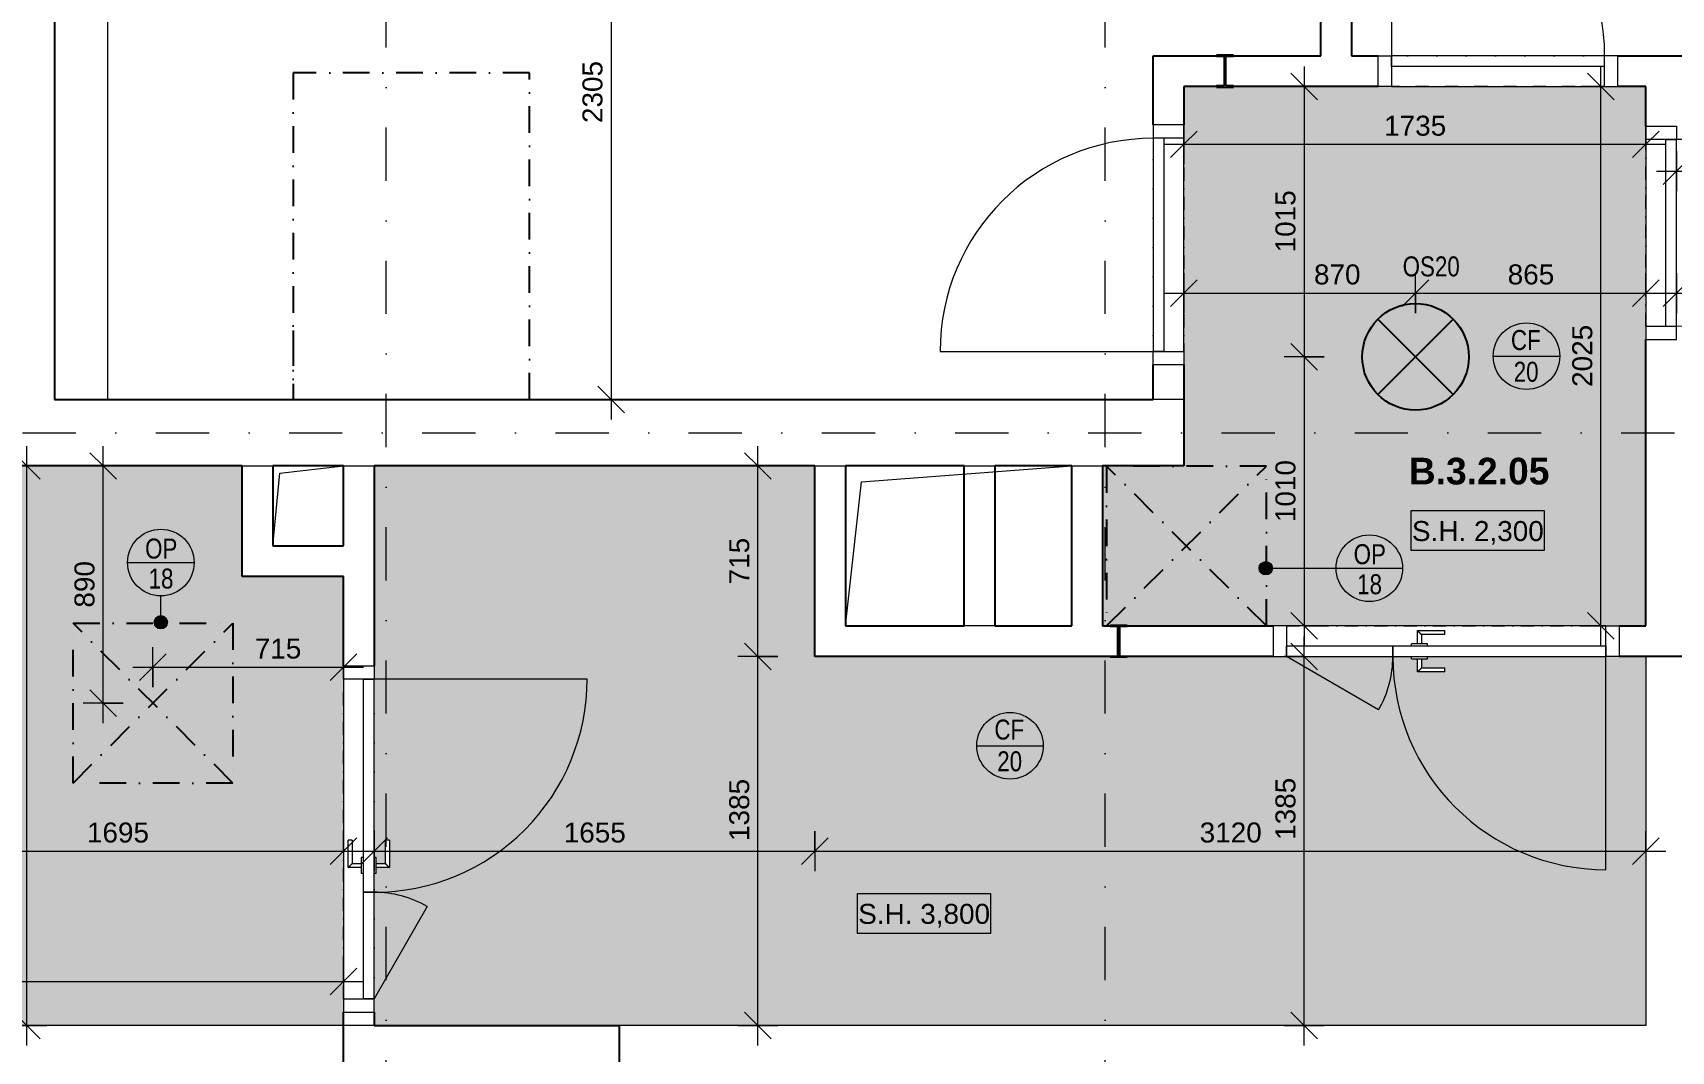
# Model space of a CAD drawing. Header units: millimetres. Extents: x -8397 to 42027, y -1655 to 57416.
# Drawn here: x 11244 to 17396, y 48481 to 52304 of the extents above; entities that cross this region are included whole.
import ezdxf

# ---------------------------------------------------------------- set-up
doc = ezdxf.new("R2010")
doc.units = ezdxf.units.MM
for name, pattern in [('HA_DashDot_10mm-S3mm', [500, 200, -150, 0, -150]), ('HA_DashDot_2_2mm-S0_6mm', [110, 50, -30, 0, -30]), ('HA_DashDot_4mm-S1mm', [200, 100, -50, 0, -50])]:
    doc.linetypes.add(name, pattern=pattern)
for name, color, linetype, lineweight in [('A-____-____-DIMS', 9, 'Continuous', 5), ('A-____-____-DIMS-50', 9, 'Continuous', 5), ('A-AREA-____-IDEN', 9, 'Continuous', 9), ('A-CLNG-____-IDEN', 9, 'Continuous', 9), ('A-CLNG-____-OTLN', 9, 'Continuous', 9), ('A-CLNG-____-PATT', 9, 'Continuous', 9), ('A-DETL-GENF-OTLN', 9, 'Continuous', 9), ('A-DOOR-____-MCUT', 9, 'HA_DashDot_2_2mm-S0_6mm', 9), ('A-DOOR-____-OTLN', 9, 'Continuous', 9), ('A-DOOR-FRAM-OTLN', 9, 'Continuous', 9), ('A-FLOR-____-OVHD', 9, 'HA_DashDot_4mm-S1mm', 25), ('A-GENM-____-IDEN', 9, 'Continuous', 9), ('A-GENM-____-OTLN', 9, 'Continuous', 9), ('A-WALL-____-MCUT', 9, 'Continuous', 25), ('A-WALL-____-OTLN', 9, 'Continuous', 9), ('E-LITE-EQPM-IDEN', 9, 'Continuous', 9), ('E-LITE-EQPM-OTLN', 9, 'Continuous', 9), ('G-____-____-DIMS', 9, 'Continuous', 5), ('I-WALL-____-MCUT', 9, 'Continuous', 25), ('S-COLS-____-MCUT', 9, 'Continuous', 25), ('S-COLS-____-OTLN', 9, 'Continuous', 9), ('S-GRID-____-OTLN', 9, 'Continuous', 5)]:
    doc.layers.add(name, color=color, linetype=linetype, lineweight=lineweight)
doc.styles.add('Arial_1', font='arial.ttf', dxfattribs={"height": 75})
doc.styles.add('Arial_2', font='arial.ttf', dxfattribs={"width": 0.8, "height": 75})
doc.styles.add('Arial_B', font='arialbd.ttf', dxfattribs={"height": 100})
doc.dimstyles.new('Inner_Dimensions', dxfattribs={"dimscale": 304.8, "dimtxt": 76.519455, "dimasz": 0.328084, "dimexe": 0.246063, "dimexo": 0.0625, "dimgap": 0.032808, "dimtad": 1, "dimdec": 0, "dimzin": 0, "dimdsep": 46, "dimtxsty": 'Arial_1', "dimblk1": 'OBLIQUE', "dimblk2": 'OBLIQUE', "dimsah": 1, "dimcen": 0.09, "dimdle": 0.246063, "dimazin": 0, "dimtfac": 1, "dimtdec": 4, "dimtix": 1, "dimtmove": 0, "dimatfit": 3, "dimfxl": 0.246063, "dimfxlon": 1, "dimtvp": 1, "dimtolj": 1, "dimtzin": 0, "dimlwd": 9, "dimlwe": 9, "dimarcsym": 2})
doc.dimstyles.new('Inner_Dimensions_1', dxfattribs={"dimscale": 304.8, "dimtxt": 76.519455, "dimasz": 0.328084, "dimexe": 0.246063, "dimexo": 0.0625, "dimgap": 0.032808, "dimtad": 1, "dimdec": 0, "dimzin": 0, "dimdsep": 46, "dimtxsty": 'Arial_1', "dimblk1": 'OBLIQUE', "dimblk2": 'OBLIQUE', "dimsah": 1, "dimcen": 0.09, "dimdle": 0.246063, "dimazin": 0, "dimtfac": 1, "dimtdec": 4, "dimtix": 1, "dimtmove": 2, "dimatfit": 3, "dimfxl": 0.246063, "dimfxlon": 1, "dimtvp": 1, "dimtolj": 1, "dimtzin": 0, "dimlwd": 9, "dimlwe": 9, "dimarcsym": 2})

# ---------------------------------------------------------------- blocks, each defined once
blk = doc.blocks.new('HA_DR_Single_Swing_Solid - In_BJ_800x2100-2124338-DPS_B - 3NP')
at = {"layer": 'A-DOOR-____-MCUT'}
for p, q in [((-400, 57.5), (400, 57.5)), ((-400, -57.5), (400, -57.5))]:
    blk.add_line(p, q, dxfattribs=at)
at = {"layer": 'A-DOOR-____-OTLN'}
for p, q in [((-400, -17.5), (-400, -57.5)), ((-400, -17.5), (400, -17.5)), ((-400, -57.5), (400, -57.5)), ((400, -17.5), (400, -57.5))]:
    blk.add_line(p, q, dxfattribs=at)
at = {"layer": 'A-DOOR-____-OTLN', "lineweight": 5}
blk.add_line((400, -857.5), (400, -57.5), dxfattribs=at)
blk.add_arc((400, -57.5), 800, 180, 270, dxfattribs=at)
at = {"layer": 'A-DOOR-FRAM-OTLN'}
for p, q in [((-400, 57.5), (-450, 57.5)), ((-450, 57.5), (-450, -57.5)), ((400, 57.5), (-400, 57.5)), ((-400, 57.5), (-400, -57.5)), ((400, -57.5), (400, 57.5)), ((400, 57.5), (450, 57.5)), ((450, 57.5), (450, -57.5)), ((-450, -57.5), (-400, -57.5)), ((450, -57.5), (400, -57.5))]:
    blk.add_line(p, q, dxfattribs=at)
blk = doc.blocks.new('HA_DR_Single_Swing_Solid - In_BJ_700x2100-2124342-DPS_B - 3NP')
at = {"layer": 'A-DOOR-____-MCUT'}
for p, q in [((-350, 57.5), (350, 57.5)), ((-350, -57.5), (350, -57.5))]:
    blk.add_line(p, q, dxfattribs=at)
at = {"layer": 'A-DOOR-____-OTLN'}
for p, q in [((-350, -17.5), (-350, -57.5)), ((-350, -17.5), (350, -17.5)), ((-350, -57.5), (350, -57.5)), ((350, -17.5), (350, -57.5))]:
    blk.add_line(p, q, dxfattribs=at)
at = {"layer": 'A-DOOR-____-OTLN', "lineweight": 5}
blk.add_line((350, -757.5), (350, -57.5), dxfattribs=at)
blk.add_arc((350, -57.5), 700, 180, 270, dxfattribs=at)
at = {"layer": 'A-DOOR-FRAM-OTLN'}
for p, q in [((-350, 57.5), (-400, 57.5)), ((-400, 57.5), (-400, -57.5)), ((350, 57.5), (-350, 57.5)), ((-350, 57.5), (-350, -57.5)), ((350, -57.5), (350, 57.5)), ((350, 57.5), (400, 57.5)), ((400, 57.5), (400, -57.5)), ((-400, -57.5), (-350, -57.5)), ((400, -57.5), (350, -57.5))]:
    blk.add_line(p, q, dxfattribs=at)
blk = doc.blocks.new('HA_DR_Double_Swing_Solid - In_BJ_1200x2100_800-1670800-DPS_B - 3NP')
at = {"layer": 'A-DOOR-____-MCUT'}
for p, q in [((-600, 57.5), (600, 57.5)), ((-600, -57.5), (600, -57.5))]:
    blk.add_line(p, q, dxfattribs=at)
at = {"layer": 'A-DOOR-____-OTLN'}
for p, q in [((-107.5, -9.5), (-107.5, 40)), ((-107.5, 40), (-5, 40)), ((-92.5, 25), (-92.5, -9.5)), ((-5, 25), (-92.5, 25)), ((-5, 25), (-5, 40)), ((-600, -57.5), (-600, -17.5)), ((-600, -17.5), (-200, -17.5)), ((-600, -57.5), (-200, -57.5)), ((-200, -57.5), (-200, -17.5)), ((-200, -17.5), (-200, -57.5)), ((-200, -17.5), (600, -17.5)), ((-200, -57.5), (600, -57.5)), ((-70, -9.5), (-130, -9.5)), ((-130, -17.5), (-130, -9.5)), ((-130, -65.5), (-130, -57.5)), ((-70, -17.5), (-70, -9.5)), ((-70, -65.5), (-70, -57.5)), ((600, -17.5), (600, -57.5)), ((-130, -65.5), (-70, -65.5)), ((-107.5, -115), (-107.5, -65.5)), ((-5, -115), (-107.5, -115)), ((-92.5, -65.5), (-92.5, -100)), ((-92.5, -100), (-5, -100)), ((-5, -115), (-5, -100))]:
    blk.add_line(p, q, dxfattribs=at)
at = {"layer": 'A-DOOR-____-OTLN', "lineweight": 5}
for p, q in [((-253.6, -257.5), (-600, -57.5)), ((600, -857.5), (600, -57.5))]:
    blk.add_line(p, q, dxfattribs=at)
for centre, radius, start, end in [((-600, -57.5), 400, 330, 0), ((600, -57.5), 800, 180, 270)]:
    blk.add_arc(centre, radius, start, end, dxfattribs=at)
at = {"layer": 'A-DOOR-____-OTLN'}
for points in [[(-107.5, 40), (-107.5, 40), (-107.4, 39.9), (-106.9, 39.4), (-106.5, 39), (-106.1, 38.6), (-105.6, 38.1), (-105.2, 37.7), (-104.6, 37.1), (-103.9, 36.4), (-103.3, 35.8), (-102.9, 35.4), (-102.4, 34.9), (-101.9, 34.4), (-101.5, 34), (-101, 33.5), (-100.5, 33), (-100, 32.5), (-99.5, 32), (-99, 31.5), (-98.5, 31), (-98.1, 30.6), (-97.6, 30.1), (-97.1, 29.6), (-96.7, 29.2), (-96.2, 28.7), (-95.8, 28.3), (-95.3, 27.8), (-94.8, 27.3), (-94.4, 26.9), (-93.9, 26.4), (-93.5, 26), (-93.1, 25.6), (-92.6, 25.1), (-92.5, 25), (-92.5, 25)], [(-92.5, -100), (-92.5, -100), (-92.6, -100.1), (-93.1, -100.6), (-93.5, -101), (-93.9, -101.4), (-94.4, -101.9), (-94.8, -102.3), (-95.4, -102.9), (-96.1, -103.6), (-96.7, -104.2), (-97.1, -104.6), (-97.6, -105.1), (-98.1, -105.6), (-98.5, -106), (-99, -106.5), (-99.5, -107), (-100, -107.5), (-100.5, -108), (-101, -108.5), (-101.5, -109), (-101.9, -109.4), (-102.4, -109.9), (-102.9, -110.4), (-103.3, -110.8), (-103.8, -111.3), (-104.2, -111.7), (-104.7, -112.2), (-105.2, -112.7), (-105.6, -113.1), (-106.1, -113.6), (-106.5, -114), (-106.9, -114.4), (-107.4, -114.9), (-107.5, -115), (-107.5, -115)]]:
    blk.add_open_spline(points, degree=3, knots=[0, 0, 0, 0, 0.083333, 0.125, 0.166667, 0.208333, 0.229167, 0.25, 0.291667, 0.333333, 0.354167, 0.375, 0.395833, 0.416667, 0.4375, 0.458333, 0.479167, 0.5, 0.520833, 0.541667, 0.5625, 0.583333, 0.604167, 0.625, 0.645833, 0.666667, 0.6875, 0.708333, 0.75, 0.770833, 0.791667, 0.833333, 0.875, 0.916667, 1, 1, 1, 1], dxfattribs=at)
at = {"layer": 'A-DOOR-FRAM-OTLN'}
for p, q in [((-600, 57.5), (-650, 57.5)), ((-650, 57.5), (-650, -57.5)), ((600, 57.5), (-600, 57.5)), ((-600, 57.5), (-600, -57.5)), ((600, -57.5), (600, 57.5)), ((600, 57.5), (650, 57.5)), ((650, 57.5), (650, -57.5)), ((-650, -57.5), (-600, -57.5)), ((650, -57.5), (600, -57.5))]:
    blk.add_line(p, q, dxfattribs=at)
blk = doc.blocks.new('HA_GM_Shaft_Rectangle - Default-2138727-DPS_B - 3NP')
at = {"layer": 'A-DETL-GENF-OTLN'}
for p, q in [((60, -60), (850, 0)), ((0, -600.3), (60, -60))]:
    blk.add_line(p, q, dxfattribs=at)
at = {"layer": 'A-GENM-____-OTLN'}
for p, q in [((0, -600.3), (0, 0)), ((0, 0), (850, 0)), ((850, 0), (850, -600.3)), ((850, -600.3), (0, -600.3))]:
    blk.add_line(p, q, dxfattribs=at)
blk = doc.blocks.new('HA_LF_GenericSymbol - OS20_chodby-1994326-DPS_B - 3NP')
at = {"layer": 'E-LITE-EQPM-OTLN', "color": 11, "lineweight": 25}
for p, q in [((141.4, 141.4), (-141.4, -141.4)), ((-141.4, 141.4), (141.4, -141.4))]:
    blk.add_line(p, q, dxfattribs=at)
blk.add_circle((0, 0), 200, dxfattribs=at)
blk = doc.blocks.new('HA_GM_Shaft_Rectangle - Default-2138731-DPS_B - 3NP')
at = {"layer": 'A-DETL-GENF-OTLN'}
for p, q in [((26.5, -26.5), (265, 0)), ((0, -300), (26.5, -26.5))]:
    blk.add_line(p, q, dxfattribs=at)
at = {"layer": 'A-GENM-____-OTLN'}
for p, q in [((0, -300), (0, 0)), ((0, 0), (265, 0)), ((265, 0), (265, -300)), ((265, -300), (0, -300))]:
    blk.add_line(p, q, dxfattribs=at)
blk = doc.blocks.new('HA_sCO_I_Parallel - IPE 120-2045981-DPS_B - 3NP')
at = {"layer": 'S-COLS-____-MCUT'}
for p, q in [((-32, 55.6), (-32, 60)), ((-32, 60), (32, 60)), ((-3.15, 55.6), (-32, 55.6)), ((-3.15, -55.6), (-3.15, 55.6)), ((32, 55.6), (3.15, 55.6)), ((3.15, 55.6), (3.15, -55.6)), ((32, 60), (32, 55.6)), ((-32, -60), (-32, -55.6)), ((-32, -55.6), (-3.15, -55.6)), ((32, -60), (-32, -60)), ((3.15, -55.6), (32, -55.6)), ((32, -55.6), (32, -60))]:
    blk.add_line(p, q, dxfattribs=at)
blk = doc.blocks.new('HA_sCO_I_Parallel - IPE 120-1899490-DPS_B - 3NP')
at = {"layer": 'S-COLS-____-MCUT'}
for p, q in [((32, 60), (-32, 60)), ((-32, 60), (-32, 55.6)), ((-32, 55.6), (-3.15, 55.6)), ((-3.15, 55.6), (-3.15, -55.6)), ((3.15, 55.6), (32, 55.6)), ((3.15, -55.6), (3.15, 55.6)), ((32, 55.6), (32, 60)), ((-32, -55.6), (-32, -60)), ((-3.15, -55.6), (-32, -55.6)), ((-32, -60), (32, -60)), ((32, -55.6), (3.15, -55.6)), ((32, -60), (32, -55.6))]:
    blk.add_line(p, q, dxfattribs=at)
blk = doc.blocks.new('DIMBLOCK26-DPS_B - 3NP')
at = {"layer": 'A-____-____-DIMS-50', "lineweight": 9}
for p, q in [((10715.7, 49307.1), (10715.7, 49157.1)), ((10715.7, 49232.1), (10715.7, 49307.1)), ((10715.7, 49232.1), (10765.7, 49282.1)), ((12410.7, 49307.1), (12410.7, 49157.1)), ((12410.7, 49232.1), (12410.7, 49307.1)), ((12410.7, 49232.1), (12460.7, 49282.1)), ((10715.7, 49232.1), (10665.7, 49182.1)), ((10715.7, 49232.1), (12485.7, 49232.1)), ((12410.7, 49232.1), (12360.7, 49182.1))]:
    blk.add_line(p, q, dxfattribs=at)
at = {"layer": 'A-____-____-DIMS-50', "color": 0, "lineweight": 9, "insert": (11447.8, 49339.5), "char_height": 75, "width": 276.883, "attachment_point": 1, "line_spacing_factor": 0.941778, "style": 'Arial_1'}
blk.add_mtext('1695', dxfattribs=at)
blk = doc.blocks.new('_Oblique')
at = {"color": 0, "linetype": 'ByBlock', "lineweight": -2}
blk.add_line((-0.5, -0.5), (0.5, 0.5), dxfattribs=at)
blk = doc.blocks.new('DIMBLOCK36-DPS_B - 3NP')
at = {"layer": 'A-____-____-DIMS-50', "lineweight": 9}
for p, q in [((16017.2, 52177.4), (16017.2, 51087.4)), ((16092.2, 52102.4), (15942.2, 52102.4)), ((16017.2, 52102.4), (15967.2, 52152.4)), ((16017.2, 52102.4), (16067.2, 52052.4)), ((16017.2, 52102.4), (16092.2, 52102.4)), ((16017.2, 51087.4), (15967.2, 51137.4)), ((16092.2, 51087.4), (15942.2, 51087.4)), ((16017.2, 51087.4), (16067.2, 51037.4)), ((16017.2, 51087.4), (16092.2, 51087.4))]:
    blk.add_line(p, q, dxfattribs=at)
at = {"layer": 'A-____-____-DIMS-50', "color": 0, "lineweight": 9, "insert": (15909.8, 51479.5), "char_height": 75, "width": 276.883, "attachment_point": 1, "rotation": 90, "line_spacing_factor": 0.941778, "style": 'Arial_1'}
blk.add_mtext('1015', dxfattribs=at)
blk = doc.blocks.new('DIMBLOCK37-DPS_B - 3NP')
at = {"layer": 'A-____-____-DIMS-50', "lineweight": 9}
for p, q in [((16017.2, 51087.4), (15967.2, 51137.4)), ((16092.2, 51087.4), (15942.2, 51087.4)), ((16017.2, 51087.4), (16017.2, 50002.4)), ((16017.2, 51087.4), (16067.2, 51037.4)), ((16017.2, 51087.4), (16092.2, 51087.4)), ((16092.2, 50077.4), (15942.2, 50077.4)), ((16017.2, 50077.4), (15967.2, 50127.4)), ((16017.2, 50077.4), (16067.2, 50027.4)), ((16017.2, 50077.4), (16092.2, 50077.4))]:
    blk.add_line(p, q, dxfattribs=at)
at = {"layer": 'A-____-____-DIMS-50', "color": 0, "lineweight": 9, "insert": (15909.8, 50467), "char_height": 75, "width": 276.883, "attachment_point": 1, "rotation": 90, "line_spacing_factor": 0.941778, "style": 'Arial_1'}
blk.add_mtext('1010', dxfattribs=at)
blk = doc.blocks.new('DIMBLOCK38-DPS_B - 3NP')
at = {"layer": 'A-____-____-DIMS-50', "lineweight": 9}
for p, q in [((15565.7, 51401.9), (15565.7, 51251.9)), ((15565.7, 51326.9), (15565.7, 51401.9)), ((15565.7, 51326.9), (15615.7, 51376.9)), ((16435.7, 51251.9), (16435.7, 51401.9)), ((16435.7, 51326.9), (16485.7, 51376.9)), ((15490.7, 51326.9), (16435.7, 51326.9)), ((15565.7, 51326.9), (15515.7, 51276.9)), ((16435.7, 51326.9), (16385.7, 51276.9)), ((16435.7, 51326.9), (16435.7, 51251.9))]:
    blk.add_line(p, q, dxfattribs=at)
at = {"layer": 'A-____-____-DIMS-50', "color": 0, "lineweight": 9, "insert": (16054.4, 51434.3), "char_height": 75, "width": 207.662, "attachment_point": 1, "line_spacing_factor": 0.941778, "style": 'Arial_1'}
blk.add_mtext('870', dxfattribs=at)
blk = doc.blocks.new('DIMBLOCK39-DPS_B - 3NP')
at = {"layer": 'A-____-____-DIMS-50', "lineweight": 9}
for p, q in [((16435.7, 51251.9), (16435.7, 51401.9)), ((16435.7, 51326.9), (16485.7, 51376.9)), ((17300.7, 51401.9), (17300.7, 51251.9)), ((17300.7, 51326.9), (17300.7, 51401.9)), ((17300.7, 51326.9), (17350.7, 51376.9)), ((16435.7, 51326.9), (16385.7, 51276.9)), ((16435.7, 51326.9), (17375.7, 51326.9)), ((16435.7, 51326.9), (16435.7, 51251.9)), ((17300.7, 51326.9), (17250.7, 51276.9))]:
    blk.add_line(p, q, dxfattribs=at)
at = {"layer": 'A-____-____-DIMS-50', "color": 0, "lineweight": 9, "insert": (16781.7, 51434.3), "char_height": 75, "width": 207.662, "attachment_point": 1, "line_spacing_factor": 0.941778, "style": 'Arial_1'}
blk.add_mtext('865', dxfattribs=at)
blk = doc.blocks.new('DIMBLOCK40-DPS_B - 3NP')
at = {"layer": 'A-____-____-DIMS-50', "lineweight": 9}
for p, q in [((17415.7, 51401.9), (17415.7, 51251.9)), ((17415.7, 51326.9), (17415.7, 51401.9)), ((17415.7, 51326.9), (17465.7, 51376.9)), ((19165.7, 51401.9), (19165.7, 51251.9)), ((19165.7, 51326.9), (19165.7, 51401.9)), ((19165.7, 51326.9), (19215.7, 51376.9)), ((17340.7, 51326.9), (19165.7, 51326.9)), ((17415.7, 51326.9), (17365.7, 51276.9)), ((19165.7, 51326.9), (19115.7, 51276.9))]:
    blk.add_line(p, q, dxfattribs=at)
at = {"layer": 'A-____-____-DIMS-50', "color": 0, "lineweight": 9, "insert": (18175.3, 51434.3), "char_height": 75, "width": 276.883, "attachment_point": 1, "line_spacing_factor": 0.941778, "style": 'Arial_1'}
blk.add_mtext('1750', dxfattribs=at)
blk = doc.blocks.new('DIMBLOCK57-DPS_B - 3NP')
at = {"layer": 'A-____-____-DIMS-50', "lineweight": 9}
for p, q in [((13415.5, 53232.7), (13365.5, 53282.7)), ((13490.5, 53232.7), (13340.5, 53232.7)), ((13415.5, 53232.7), (13415.5, 50852.7)), ((13415.5, 53232.7), (13465.5, 53182.7)), ((13415.5, 53232.7), (13490.5, 53232.7)), ((13415.5, 50927.7), (13365.5, 50977.7)), ((13490.5, 50927.7), (13340.5, 50927.7)), ((13415.5, 50927.7), (13465.5, 50877.7)), ((13415.5, 50927.7), (13490.5, 50927.7))]:
    blk.add_line(p, q, dxfattribs=at)
at = {"layer": 'A-____-____-DIMS-50', "color": 0, "lineweight": 9, "insert": (13308.1, 51964.9), "char_height": 75, "width": 276.883, "attachment_point": 1, "rotation": 90, "line_spacing_factor": 0.941778, "style": 'Arial_1'}
blk.add_mtext('2305', dxfattribs=at)
blk = doc.blocks.new('HA_TAG_GM_Products - Generic-588599-DPS_B - 3NP')
at = {"layer": 'A-GENM-____-IDEN'}
blk.add_line((-2.5, 0), (2.5, 0), dxfattribs=at)
blk.add_circle((0, 0), 2.5, dxfattribs=at)
blk = doc.blocks.new('Spot Elevations - Generic-448778-DPS_B - 3NP')
at = {"layer": 'G-____-____-DIMS', "lineweight": 9}
for p, q in [((-5, 0), (-5, 3)), ((-5, 3), (5, 3)), ((5, 3), (5, 0)), ((5, 0), (-5, 0))]:
    blk.add_line(p, q, dxfattribs=at)
blk = doc.blocks.new('HA_Tag_Ceiling - Group _ Type Mark-1728985-DPS_B - 3NP')
at = {"layer": 'A-CLNG-____-IDEN'}
blk.add_line((-2.5, 0), (2.5, 0), dxfattribs=at)
blk.add_circle((0, 0), 2.5, dxfattribs=at)
blk = doc.blocks.new('DIMBLOCK60-DPS_B - 3NP')
at = {"layer": 'A-____-____-DIMS-50', "lineweight": 9}
for p, q in [((11508.3, 49712.7), (11508.3, 50752.7)), ((11508.3, 50677.7), (11458.3, 50727.7)), ((11433.3, 50677.7), (11583.3, 50677.7)), ((11508.3, 50677.7), (11433.3, 50677.7)), ((11508.3, 50677.7), (11558.3, 50627.7)), ((11508.3, 49787.7), (11458.3, 49837.7)), ((11583.3, 49787.7), (11433.3, 49787.7)), ((11508.3, 49787.7), (11558.3, 49737.7)), ((11508.3, 49787.7), (11583.3, 49787.7))]:
    blk.add_line(p, q, dxfattribs=at)
at = {"layer": 'A-____-____-DIMS-50', "color": 0, "lineweight": 9, "insert": (11401, 50146.2), "char_height": 75, "width": 207.662, "attachment_point": 1, "rotation": 90, "line_spacing_factor": 0.941778, "style": 'Arial_1'}
blk.add_mtext('890', dxfattribs=at)
blk = doc.blocks.new('DIMBLOCK61-DPS_B - 3NP')
at = {"layer": 'A-____-____-DIMS-50', "lineweight": 9}
for p, q in [((11695.7, 49847.6), (11695.7, 49997.6)), ((11695.7, 49922.6), (11745.7, 49972.6)), ((12410.7, 49997.6), (12410.7, 49847.6)), ((12410.7, 49922.6), (12410.7, 49997.6)), ((12410.7, 49922.6), (12460.7, 49972.6)), ((11620.7, 49922.6), (12485.7, 49922.6)), ((11695.7, 49922.6), (11645.7, 49872.6)), ((11695.7, 49922.6), (11695.7, 49847.6)), ((12410.7, 49922.6), (12360.7, 49872.6))]:
    blk.add_line(p, q, dxfattribs=at)
at = {"layer": 'A-____-____-DIMS-50', "color": 0, "lineweight": 9, "insert": (12077.8, 50029.9), "char_height": 75, "width": 207.662, "attachment_point": 1, "line_spacing_factor": 0.941778, "style": 'Arial_1'}
blk.add_mtext('715', dxfattribs=at)
blk = doc.blocks.new('DIMBLOCK94-DPS_B - 3NP')
at = {"layer": 'A-____-____-DIMS-50', "lineweight": 9}
for p, q in [((16017.2, 49962.4), (15967.2, 50012.4)), ((16017.2, 48502.7), (16017.2, 50037.4)), ((15942.2, 49962.4), (16092.2, 49962.4)), ((16017.2, 49962.4), (15942.2, 49962.4)), ((16017.2, 49962.4), (16067.2, 49912.4)), ((16017.2, 48577.7), (15967.2, 48627.7)), ((15942.2, 48577.7), (16092.2, 48577.7)), ((16017.2, 48577.7), (15942.2, 48577.7)), ((16017.2, 48577.7), (16067.2, 48527.7))]:
    blk.add_line(p, q, dxfattribs=at)
at = {"layer": 'A-____-____-DIMS-50', "color": 0, "lineweight": 9, "insert": (15909.8, 49274.4), "char_height": 75, "width": 276.883, "attachment_point": 1, "rotation": 90, "line_spacing_factor": 0.941778, "style": 'Arial_1'}
blk.add_mtext('1385', dxfattribs=at)
blk = doc.blocks.new('DIMBLOCK96-DPS_B - 3NP')
at = {"layer": 'A-____-____-DIMS-50', "lineweight": 9}
for p, q in [((12525.7, 49307.1), (12525.7, 49157.1)), ((12525.7, 49232.1), (12525.7, 49307.1)), ((12525.7, 49232.1), (12575.7, 49282.1)), ((14180.7, 49307.1), (14180.7, 49157.1)), ((14180.7, 49232.1), (14180.7, 49307.1)), ((14180.7, 49232.1), (14230.7, 49282.1)), ((12450.7, 49232.1), (14180.7, 49232.1)), ((12525.7, 49232.1), (12475.7, 49182.1)), ((14180.7, 49232.1), (14130.7, 49182.1))]:
    blk.add_line(p, q, dxfattribs=at)
at = {"layer": 'A-____-____-DIMS-50', "color": 0, "lineweight": 9, "insert": (13237.8, 49339.5), "char_height": 75, "width": 276.883, "attachment_point": 1, "line_spacing_factor": 0.941778, "style": 'Arial_1'}
blk.add_mtext('1655', dxfattribs=at)
blk = doc.blocks.new('DIMBLOCK97-DPS_B - 3NP')
at = {"layer": 'A-____-____-DIMS-50', "lineweight": 9}
for p, q in [((14180.7, 49307.1), (14180.7, 49157.1)), ((14180.7, 49232.1), (14180.7, 49307.1)), ((14180.7, 49232.1), (14230.7, 49282.1)), ((17300.7, 49307.1), (17300.7, 49157.1)), ((17300.7, 49232.1), (17300.7, 49307.1)), ((17300.7, 49232.1), (17350.7, 49282.1)), ((14180.7, 49232.1), (14130.7, 49182.1)), ((14180.7, 49232.1), (17375.7, 49232.1)), ((17300.7, 49232.1), (17250.7, 49182.1))]:
    blk.add_line(p, q, dxfattribs=at)
at = {"layer": 'A-____-____-DIMS-50', "color": 0, "lineweight": 9, "insert": (15625.3, 49339.5), "char_height": 75, "width": 276.883, "attachment_point": 1, "line_spacing_factor": 0.941778, "style": 'Arial_1'}
blk.add_mtext('3120', dxfattribs=at)
blk = doc.blocks.new('DIMBLOCK98-DPS_B - 3NP')
at = {"layer": 'A-____-____-DIMS-50', "lineweight": 9}
for p, q in [((13966.4, 49962.4), (13916.4, 50012.4)), ((14041.4, 49962.4), (13891.4, 49962.4)), ((13966.4, 48502.7), (13966.4, 49962.4)), ((13966.4, 49962.4), (14016.4, 49912.4)), ((13966.4, 49962.4), (14041.4, 49962.4)), ((13966.4, 48577.7), (13916.4, 48627.7)), ((13891.4, 48577.7), (14041.4, 48577.7)), ((13966.4, 48577.7), (13891.4, 48577.7)), ((13966.4, 48577.7), (14016.4, 48527.7))]:
    blk.add_line(p, q, dxfattribs=at)
at = {"layer": 'A-____-____-DIMS-50', "color": 0, "lineweight": 9, "insert": (13859.1, 49270.2), "char_height": 75, "width": 276.883, "attachment_point": 1, "rotation": 90, "line_spacing_factor": 0.941778, "style": 'Arial_1'}
blk.add_mtext('1385', dxfattribs=at)
blk = doc.blocks.new('DIMBLOCK99-DPS_B - 3NP')
at = {"layer": 'A-____-____-DIMS-50', "lineweight": 9}
for p, q in [((13966.4, 49962.4), (13966.4, 50752.7)), ((13966.4, 50677.7), (13916.4, 50727.7)), ((13891.4, 50677.7), (14041.4, 50677.7)), ((13966.4, 50677.7), (13891.4, 50677.7)), ((13966.4, 50677.7), (14016.4, 50627.7)), ((13966.4, 49962.4), (13916.4, 50012.4)), ((14041.4, 49962.4), (13891.4, 49962.4)), ((13966.4, 49962.4), (14016.4, 49912.4)), ((13966.4, 49962.4), (14041.4, 49962.4))]:
    blk.add_line(p, q, dxfattribs=at)
at = {"layer": 'A-____-____-DIMS-50', "color": 0, "lineweight": 9, "insert": (13859.1, 50233.5), "char_height": 75, "width": 207.662, "attachment_point": 1, "rotation": 90, "line_spacing_factor": 0.941778, "style": 'Arial_1'}
blk.add_mtext('715', dxfattribs=at)
blk = doc.blocks.new('DIMBLOCK115-DPS_B - 3NP')
at = {"layer": 'A-____-____-DIMS-50', "lineweight": 9}
for p, q in [((11222.3, 48502.7), (11222.3, 50752.7)), ((11222.3, 50677.7), (11172.3, 50727.7)), ((11147.3, 50677.7), (11297.3, 50677.7)), ((11222.3, 50677.7), (11147.3, 50677.7)), ((11222.3, 50677.7), (11272.3, 50627.7)), ((11222.3, 48577.7), (11172.3, 48627.7)), ((11147.3, 48577.7), (11297.3, 48577.7)), ((11222.3, 48577.7), (11147.3, 48577.7)), ((11222.3, 48577.7), (11272.3, 48527.7))]:
    blk.add_line(p, q, dxfattribs=at)
at = {"layer": 'A-____-____-DIMS-50', "color": 0, "lineweight": 9, "insert": (11114.9, 49512.4), "char_height": 75, "width": 276.883, "attachment_point": 1, "rotation": 90, "line_spacing_factor": 0.941778, "style": 'Arial_1'}
blk.add_mtext('2100', dxfattribs=at)
blk = doc.blocks.new('DIMBLOCK116-DPS_B - 3NP')
at = {"layer": 'A-____-____-DIMS-50', "lineweight": 9}
for p, q in [((8925.7, 48818.2), (8925.7, 48668.2)), ((8925.7, 48743.2), (8925.7, 48818.2)), ((8925.7, 48743.2), (8975.7, 48793.2)), ((12410.7, 48818.2), (12410.7, 48668.2)), ((12410.7, 48743.2), (12410.7, 48818.2)), ((12410.7, 48743.2), (12460.7, 48793.2)), ((8850.7, 48743.2), (12485.7, 48743.2)), ((8925.7, 48743.2), (8875.7, 48693.2)), ((12410.7, 48743.2), (12360.7, 48693.2))]:
    blk.add_line(p, q, dxfattribs=at)
at = {"layer": 'A-____-____-DIMS-50', "color": 0, "lineweight": 9, "insert": (10430.6, 48846.6), "char_height": 75, "width": 276.883, "attachment_point": 1, "line_spacing_factor": 0.941778, "style": 'Arial_1'}
blk.add_mtext('3485', dxfattribs=at)
blk = doc.blocks.new('DIMBLOCK117-DPS_B - 3NP')
at = {"layer": 'A-____-____-DIMS-50', "lineweight": 9}
for p, q in [((15565.7, 51960.1), (15565.7, 51810.1)), ((15565.7, 51885.1), (15565.7, 51960.1)), ((15565.7, 51885.1), (15615.7, 51935.1)), ((17300.7, 51960.1), (17300.7, 51810.1)), ((17300.7, 51885.1), (17300.7, 51960.1)), ((17300.7, 51885.1), (17350.7, 51935.1)), ((15490.7, 51885.1), (17375.7, 51885.1)), ((15565.7, 51885.1), (15515.7, 51835.1)), ((17300.7, 51885.1), (17250.7, 51835.1))]:
    blk.add_line(p, q, dxfattribs=at)
at = {"layer": 'A-____-____-DIMS-50', "color": 0, "lineweight": 9, "insert": (16317.8, 51992.5), "char_height": 75, "width": 276.883, "attachment_point": 1, "line_spacing_factor": 0.941778, "style": 'Arial_1'}
blk.add_mtext('1735', dxfattribs=at)
blk = doc.blocks.new('DIMBLOCK118-DPS_B - 3NP')
at = {"layer": 'A-____-____-DIMS-50', "lineweight": 9}
for p, q in [((17131.5, 50002.4), (17131.5, 52177.4)), ((17056.5, 52102.4), (17206.5, 52102.4)), ((17131.5, 52102.4), (17056.5, 52102.4)), ((17131.5, 52102.4), (17081.5, 52152.4)), ((17131.5, 52102.4), (17181.5, 52052.4)), ((17056.5, 50077.4), (17206.5, 50077.4)), ((17131.5, 50077.4), (17056.5, 50077.4)), ((17131.5, 50077.4), (17081.5, 50127.4)), ((17131.5, 50077.4), (17181.5, 50027.4))]:
    blk.add_line(p, q, dxfattribs=at)
at = {"layer": 'A-____-____-DIMS-50', "color": 0, "lineweight": 9, "insert": (17024.2, 50974.5), "char_height": 75, "width": 276.883, "attachment_point": 1, "rotation": 90, "line_spacing_factor": 0.941778, "style": 'Arial_1'}
blk.add_mtext('2025', dxfattribs=at)
blk = doc.blocks.new('DIMBLOCK120-DPS_B - 3NP')
at = {"layer": 'A-____-____-DIMS-50', "lineweight": 9}
for p, q in [((17415.7, 51859.9), (17415.7, 51709.9)), ((17415.7, 51784.9), (17415.7, 51859.9)), ((20720.7, 51859.9), (20720.7, 51709.9)), ((20720.7, 51784.9), (20720.7, 51859.9)), ((17415.7, 51784.9), (17465.7, 51834.9)), ((20720.7, 51784.9), (20770.7, 51834.9)), ((17340.7, 51784.9), (20795.7, 51784.9)), ((17415.7, 51784.9), (17365.7, 51734.9)), ((20720.7, 51784.9), (20670.7, 51734.9))]:
    blk.add_line(p, q, dxfattribs=at)
at = {"layer": 'A-____-____-DIMS-50', "color": 0, "lineweight": 9, "insert": (18952.8, 51892.3), "char_height": 75, "width": 276.883, "attachment_point": 1, "line_spacing_factor": 0.941778, "style": 'Arial_1'}
blk.add_mtext('3305', dxfattribs=at)

msp = doc.modelspace()

# ---------------------------------------------------------------- hatches: boundary and pattern name
at = {"layer": 'A-CLNG-____-PATT'}
for points in [[(17200.7, 50077.4), (17300.7, 50077.4), (17300.7, 52102.4), (15752.7, 52102.4), (15752.7, 52099.9), (15688.7, 52099.9), (15688.7, 52102.4), (15565.7, 52102.4), (15565.7, 50677.7), (15260.7, 50677.7), (15260.7, 50077.4), (15288.7, 50077.4), (15288.7, 50079.9), (15352.7, 50079.9), (15352.7, 50077.4), (17150.7, 50077.4)], [(12525.7, 48577.7), (17300.7, 48577.7), (17300.7, 49962.4), (16480.7, 49962.4), (16480.7, 49954.4), (16458.2, 49954.4), (16458.2, 49919.9), (16545.7, 49919.6), (16545.7, 49904.9), (16443.2, 49905.1), (16443.2, 49954.4), (16420.7, 49954.4), (16420.7, 49962.4), (15352.7, 49962.4), (15352.7, 49959.9), (15288.7, 49959.9), (15288.7, 49962.4), (14180.7, 49962.4), (14180.7, 50677.7), (12525.7, 50677.7), (12525.7, 49207.7), (12533.7, 49207.7), (12533.7, 49185.2), (12568.2, 49185.7), (12568.4, 49272.7), (12583.2, 49272.7), (12582.9, 49170.2), (12533.7, 49170.2), (12533.7, 49147.7), (12525.7, 49147.7), (12525.7, 48627.7)]]:
    msp.add_hatch(color=256, dxfattribs=at).paths.add_polyline_path(points)
h = msp.add_hatch(color=256, dxfattribs=at)
h.paths.add_polyline_path([(12410.7, 48577.7), (12410.7, 50262.7), (12030.7, 50262.7), (12030.7, 50677.7), (8925.7, 50677.7), (8925.7, 48577.7), (11951.6, 48577.7)])
h.paths.add_polyline_path([(10255.4, 49592.7), (10246.3, 49593.9), (10237.9, 49597.4), (10230.7, 49603), (10225.1, 49610.2), (10221.6, 49618.7), (10220.4, 49627.7), (10221.6, 49636.8), (10225.1, 49645.2), (10230.7, 49652.5), (10237.9, 49658), (10246.3, 49661.5), (10255.4, 49662.7), (10264.5, 49661.5), (10272.9, 49658), (10280.2, 49652.5), (10285.7, 49645.2), (10289.2, 49636.8), (10290.4, 49627.7), (10289.2, 49618.7), (10285.7, 49610.2), (10280.2, 49603), (10272.9, 49597.4), (10264.5, 49593.9)])
at = {"layer": 'A-GENM-____-IDEN'}
h = msp.add_hatch(color=256, dxfattribs=at)
edge = h.paths.add_edge_path()
edge.add_arc((15873.5, 50294), 25, 0, 360)
h = msp.add_hatch(color=256, dxfattribs=at)
edge = h.paths.add_edge_path()
edge.add_arc((11725.3, 50091.1), 25, 0, 360)

# ---------------------------------------------------------------- linework, layer by layer
at = {"layer": 'A-CLNG-____-OTLN'}
for p, q in [((17300.7, 49962.4), (17300.7, 48577.7)), ((12410.7, 48577.7), (10011.2, 48577.7)), ((17300.7, 48577.7), (13445.7, 48577.7))]:
    msp.add_line(p, q, dxfattribs=at)
at = {"layer": 'A-FLOR-____-OVHD'}
for p, q in [((13109.4, 52153.6), (12222, 52153.6)), ((12222, 52153.6), (12222, 50927.7)), ((13109.4, 50927.7), (13109.4, 52153.6)), ((12222, 51186.6), (12222, 50927.7)), ((13109.4, 50927.7), (13109.4, 51186.6)), ((15875.7, 50677.4), (15275.7, 50677.4)), ((15275.7, 50677.4), (15275.7, 50077.4)), ((15875.7, 50077.4), (15275.7, 50677.4)), ((15275.7, 50077.4), (15875.7, 50677.4)), ((15875.7, 50077.4), (15875.7, 50677.4)), ((11395.7, 49487.7), (11395.7, 50087.7)), ((11395.7, 50087.7), (11995.7, 50087.7)), ((11395.7, 49487.7), (11995.7, 50087.7)), ((11995.7, 49487.7), (11395.7, 50087.7)), ((11995.7, 50087.7), (11995.7, 49487.7)), ((15275.7, 50077.4), (15875.7, 50077.4)), ((11995.7, 49487.7), (11395.7, 49487.7))]:
    msp.add_line(p, q, dxfattribs=at)
at = {"layer": 'A-GENM-____-IDEN'}
for p, q in [((15873.5, 50294), (16137.4, 50294)), ((11725.3, 50091.1), (11725.3, 50190.3))]:
    msp.add_line(p, q, dxfattribs=at)
for centre in [(15873.5, 50294), (11725.3, 50091.1)]:
    msp.add_circle(centre, 25, dxfattribs=at)
at = {"layer": 'A-WALL-____-MCUT', "lineweight": 9}
for p, q in [((15565.7, 50927.7), (15450.7, 50927.7)), ((12030.7, 50677.7), (12145.7, 50677.7)), ((12410.7, 50677.7), (12525.7, 50677.7)), ((14180.7, 50677.7), (14295.7, 50677.7)), ((14740.7, 50677.7), (14855.7, 50677.7)), ((15145.7, 50677.7), (15260.7, 50677.7)), ((12525.7, 48577.7), (12410.7, 48577.7))]:
    msp.add_line(p, q, dxfattribs=at)
at = {"layer": 'A-WALL-____-MCUT'}
for p, q in [((12410.7, 48092.7), (12410.7, 48577.7)), ((12525.7, 48577.7), (13445.7, 48577.7)), ((13445.7, 48577.7), (13445.7, 48077.8))]:
    msp.add_line(p, q, dxfattribs=at)
at = {"layer": 'A-WALL-____-OTLN'}
msp.add_line((11525.7, 50927.7), (11525.7, 55309.3), dxfattribs=at)
at = {"layer": 'I-WALL-____-MCUT'}
for p, q in [((11325.7, 55485.2), (11325.7, 50927.7)), ((16080.7, 52217.4), (16080.7, 55485.2)), ((16195.7, 55485.2), (16195.7, 52217.4)), ((15450.7, 52217.4), (15688.7, 52217.4)), ((15450.7, 51957.7), (15450.7, 52217.4)), ((15752.7, 52217.4), (16080.7, 52217.4)), ((16195.7, 52217.4), (16295.7, 52217.4)), ((17195.7, 52217.4), (18688.7, 52217.4)), ((15688.7, 52102.4), (15565.7, 52102.4)), ((15565.7, 52102.4), (15565.7, 51957.7)), ((16295.7, 52102.4), (15752.7, 52102.4)), ((17300.7, 52102.4), (17195.7, 52102.4)), ((17300.7, 51952.7), (17300.7, 52102.4)), ((17300.7, 50077.4), (17300.7, 51152.7)), ((15450.7, 50927.7), (15450.7, 51057.7)), ((15565.7, 51057.7), (15565.7, 50677.7)), ((11325.7, 50927.7), (15450.7, 50927.7)), ((12030.7, 50677.7), (10975.7, 50677.7)), ((12030.7, 50262.7), (12030.7, 50677.7)), ((12145.7, 50677.7), (12145.7, 50377.7)), ((12410.7, 50677.7), (12145.7, 50677.7)), ((12410.7, 50377.7), (12410.7, 50677.7)), ((14180.7, 50677.7), (12525.7, 50677.7)), ((12525.7, 50677.7), (12525.7, 49927.7)), ((14180.7, 49962.4), (14180.7, 50677.7)), ((14295.7, 50677.7), (14295.7, 50077.4)), ((14740.7, 50677.7), (14295.7, 50677.7)), ((14740.7, 50077.4), (14740.7, 50677.7)), ((14855.7, 50677.7), (14855.7, 50077.4)), ((15145.7, 50677.7), (14855.7, 50677.7)), ((15145.7, 50077.4), (15145.7, 50677.7)), ((15260.7, 50677.7), (15260.7, 50077.4)), ((15565.7, 50677.7), (15260.7, 50677.7)), ((12145.7, 50377.7), (12410.7, 50377.7)), ((12410.7, 50262.7), (12030.7, 50262.7)), ((12410.7, 49927.7), (12410.7, 50262.7)), ((14295.7, 50077.4), (14740.7, 50077.4)), ((14855.7, 50077.4), (15145.7, 50077.4)), ((15260.7, 50077.4), (15288.7, 50077.4)), ((15352.7, 50077.4), (15900.7, 50077.4)), ((17200.7, 50077.4), (17300.7, 50077.4)), ((15288.7, 49962.4), (14180.7, 49962.4)), ((15900.7, 49962.4), (15352.7, 49962.4)), ((17938.7, 49962.4), (17200.7, 49962.4)), ((12410.7, 48577.7), (12410.7, 48627.7)), ((12525.7, 48627.7), (12525.7, 48577.7))]:
    msp.add_line(p, q, dxfattribs=at)
at = {"layer": 'S-GRID-____-OTLN', "linetype": 'HA_DashDot_10mm-S3mm', "lineweight": 9}
for p, q in [((12570.7, 37745.7), (12570.7, 55816)), ((15270.7, 37745.7), (15270.7, 55816)), ((-6797.3, 50802.7), (21259.2, 50802.7))]:
    msp.add_line(p, q, dxfattribs=at)

# ---------------------------------------------------------------- block references
at = {"layer": 'A-CLNG-____-IDEN', "xscale": 49.99999999999998, "yscale": 49.99999999999998, "zscale": 49.99999999999998}
for p in [(16852.2, 51089.9), (14913.2, 49627.7)]:
    msp.add_blockref('HA_Tag_Ceiling - Group _ Type Mark-1728985-DPS_B - 3NP', p, dxfattribs=at)
at = {"layer": 'A-DOOR-____-OTLN'}
for name, p, rotation in [('HA_DR_Single_Swing_Solid - In_BJ_800x2100-2124338-DPS_B - 3NP', (16745.7, 52159.9), 180), ('HA_DR_Single_Swing_Solid - In_BJ_800x2100-2124338-DPS_B - 3NP', (15508.2, 51507.7), 270.0000000000002), ('HA_DR_Single_Swing_Solid - In_BJ_700x2100-2124342-DPS_B - 3NP', (17358.2, 51552.7), 90.0000000000002), ('HA_DR_Double_Swing_Solid - In_BJ_1200x2100_800-1670800-DPS_B - 3NP', (12468.2, 49277.7), 89.99999999999984)]:
    msp.add_blockref(name, p, dxfattribs=dict(at, rotation=rotation))
msp.add_blockref('HA_DR_Double_Swing_Solid - In_BJ_1200x2100_800-1670800-DPS_B - 3NP', (16550.7, 50019.9), dxfattribs=at)
at = {"layer": 'A-GENM-____-IDEN', "xscale": 49.99999999999998, "yscale": 49.99999999999998, "zscale": 49.99999999999998}
for p in [(11725.3, 50315.3), (16262.4, 50294)]:
    msp.add_blockref('HA_TAG_GM_Products - Generic-588599-DPS_B - 3NP', p, dxfattribs=at)
at = {"layer": 'A-GENM-____-OTLN', "lineweight": 5}
for name, p in [('HA_GM_Shaft_Rectangle - Default-2138731-DPS_B - 3NP', (12145.7, 50677.7)), ('HA_GM_Shaft_Rectangle - Default-2138727-DPS_B - 3NP', (14295.7, 50677.7))]:
    msp.add_blockref(name, p, dxfattribs=at)
at = {"layer": 'E-LITE-EQPM-OTLN', "color": 11, "lineweight": 25}
msp.add_blockref('HA_LF_GenericSymbol - OS20_chodby-1994326-DPS_B - 3NP', (16435.7, 51087.4), dxfattribs=at)
at = {"layer": 'G-____-____-DIMS', "lineweight": 9, "xscale": 49.99999999999998, "yscale": 49.99999999999998, "zscale": 49.99999999999998}
for p in [(16669, 50360.2), (14590.2, 48923.2)]:
    msp.add_blockref('Spot Elevations - Generic-448778-DPS_B - 3NP', p, dxfattribs=at)
at = {"layer": 'S-COLS-____-OTLN', "rotation": 180}
msp.add_blockref('HA_sCO_I_Parallel - IPE 120-1899490-DPS_B - 3NP', (15720.7, 52159.9), dxfattribs=at)
at = {"layer": 'S-COLS-____-OTLN'}
msp.add_blockref('HA_sCO_I_Parallel - IPE 120-2045981-DPS_B - 3NP', (15320.7, 50019.9), dxfattribs=at)

# ---------------------------------------------------------------- texts
at = {"layer": 'A-AREA-____-IDEN', "lineweight": 5, "insert": (16410.4, 50708.5), "char_height": 100, "width": 653.375, "attachment_point": 1, "style": 'Arial_B'}
msp.add_mtext('B.3.2.05', dxfattribs=at)
at = {"layer": 'A-CLNG-____-IDEN', "lineweight": 5, "char_height": 75, "attachment_point": 1, "style": 'Arial_2'}
for s, insert, width in [('CF', (16793.8, 51188), 137.89), ('20', (16804.4, 51069), 115.443), ('CF', (14854.8, 49725.9), 137.89), ('20', (14865.4, 49606.8), 115.443)]:
    msp.add_mtext(s, dxfattribs=dict(at, insert=insert, width=width))
at = {"layer": 'A-GENM-____-IDEN', "lineweight": 5, "char_height": 75, "attachment_point": 1, "style": 'Arial_2'}
for s, insert, width in [('OP', (11666.2, 50405.4), 147.51), ('OP', (16203.4, 50384.1), 147.51), ('18', (11679.4, 50292.7), 115.443), ('18', (16216.6, 50271.4), 115.443)]:
    msp.add_mtext(s, dxfattribs=dict(at, insert=insert, width=width))
at = {"layer": 'E-LITE-EQPM-IDEN', "lineweight": 5, "insert": (16387.4, 51464.4), "char_height": 75, "width": 262.953, "attachment_point": 1, "style": 'Arial_2'}
msp.add_mtext('OS20', dxfattribs=at)
at = {"layer": 'G-____-____-DIMS', "lineweight": 9, "char_height": 75, "width": 592.246, "attachment_point": 1, "line_spacing_factor": 0.941778, "style": 'Arial_1'}
for s, insert in [('S.H. 2,300', (16422.2, 50471.1)), ('S.H. 3,800', (14343.4, 49034.1))]:
    msp.add_mtext(s, dxfattribs=dict(at, insert=insert))

# ---------------------------------------------------------------- dimensions: what is measured, and where the dimension line sits
at = {"layer": 'A-____-____-DIMS', "lineweight": 9}
for base, p1, p2, override, picture, middle in [((13415.5, 50927.7), (13490.5, 53232.7), (13490.5, 50927.7), {"dimpost": '<>', "dimfxl": 2305}, 'DIMBLOCK57-DPS_B - 3NP', (13367.2, 52080.2)), ((16017.2, 51087.4), (16092.2, 52102.4), (16092.2, 51087.4), {"dimpost": '<>', "dimfxl": 1015}, 'DIMBLOCK36-DPS_B - 3NP', (15968.9, 51594.9)), ((17131.5, 52102.4), (17056.5, 50077.4), (17056.5, 52102.4), {"dimpost": '<>', "dimfxl": 2025}, 'DIMBLOCK118-DPS_B - 3NP', (17083.2, 51089.9)), ((16017.2, 50077.4), (16092.2, 51087.4), (16092.2, 50077.4), {"dimpost": '<>', "dimfxl": 1010}, 'DIMBLOCK37-DPS_B - 3NP', (15968.9, 50582.4)), ((11222.3, 50677.7), (11147.3, 48577.7), (11147.3, 50677.7), {"dimpost": '<>', "dimfxl": 2100}, 'DIMBLOCK115-DPS_B - 3NP', (11174, 49627.7)), ((11508.3, 50677.7), (11583.3, 49787.7), (11433.3, 50677.7), {"dimpost": '<>', "dimfxl": 902.551938}, 'DIMBLOCK60-DPS_B - 3NP', (11460, 50232.7)), ((13966.4, 50677.7), (14041.4, 49962.4), (13891.4, 50677.7), {"dimpost": '<>', "dimfxl": 730.896994}, 'DIMBLOCK99-DPS_B - 3NP', (13918.2, 50320.1))]:
    dim = msp.add_linear_dim(base=base, p1=p1, p2=p2, angle=90, dimstyle='Inner_Dimensions', override=override, dxfattribs=at)
    dim.commit()
    dim.dimension.update_dxf_attribs({"geometry": picture, "text_midpoint": middle})
for base, p1, p2, override, picture, middle in [((17300.7, 51885.1), (15565.7, 51960.1), (17300.7, 51960.1), {"dimpost": '<>', "dimfxl": 1735}, 'DIMBLOCK117-DPS_B - 3NP', (16433.2, 51933.5)), ((20720.7, 51784.9), (17415.7, 51859.9), (20720.7, 51859.9), {"dimpost": '<>', "dimfxl": 3305}, 'DIMBLOCK120-DPS_B - 3NP', (19068.2, 51833.2)), ((17300.7, 51326.9), (16435.7, 51251.9), (17300.7, 51401.9), {"dimpost": '<>', "dimfxl": 877.909449}, 'DIMBLOCK39-DPS_B - 3NP', (16868.2, 51375.2)), ((19165.7, 51326.9), (17415.7, 51401.9), (19165.7, 51401.9), {"dimpost": '<>', "dimfxl": 1750}, 'DIMBLOCK40-DPS_B - 3NP', (18290.7, 51375.2)), ((12410.7, 49232.1), (10715.7, 49307.1), (12410.7, 49307.1), {"dimpost": '<>', "dimfxl": 1695}, 'DIMBLOCK26-DPS_B - 3NP', (11563.2, 49280.4)), ((14180.7, 49232.1), (12525.7, 49307.1), (14180.7, 49307.1), {"dimpost": '<>', "dimfxl": 1655}, 'DIMBLOCK96-DPS_B - 3NP', (13353.2, 49280.4)), ((17300.7, 49232.1), (14180.7, 49307.1), (17300.7, 49307.1), {"dimpost": '<>', "dimfxl": 3120}, 'DIMBLOCK97-DPS_B - 3NP', (15740.7, 49280.5))]:
    dim = msp.add_linear_dim(base=base, p1=p1, p2=p2, dimstyle='Inner_Dimensions', override=override, dxfattribs=at)
    dim.commit()
    dim.dimension.update_dxf_attribs({"geometry": picture, "text_midpoint": middle})
for base, p1, p2, override, picture, middle in [((16435.7, 51326.9), (15565.7, 51401.9), (16435.7, 51251.9), {"dimpost": '<>', "dimfxl": 882.836338}, 'DIMBLOCK38-DPS_B - 3NP', (16158.2, 51384.3)), ((12410.7, 49922.6), (11695.7, 49847.6), (12410.7, 49997.6), {"dimpost": '<>', "dimfxl": 730.56485}, 'DIMBLOCK61-DPS_B - 3NP', (12181.6, 49979.9)), ((12410.7, 48743.2), (8925.7, 48818.2), (12410.7, 48818.2), {"dimpost": '<>', "dimfxl": 3485}, 'DIMBLOCK116-DPS_B - 3NP', (10569, 48796.6))]:
    dim = msp.add_linear_dim(base=base, p1=p1, p2=p2, dimstyle='Inner_Dimensions_1', override=override, dxfattribs=at)
    dim.commit()
    dim.dimension.update_dxf_attribs({"geometry": picture, "text_midpoint": middle, "dimtype": 160})
for base, p1, p2, override, picture, middle in [((13966.4, 49962.4), (13891.4, 48577.7), (14041.4, 49962.4), {"dimpost": '<>', "dimfxl": 1392.761666}, 'DIMBLOCK98-DPS_B - 3NP', (13909.1, 49408.6)), ((16017.2, 49962.4), (15942.2, 48577.7), (15942.2, 49962.4), {"dimpost": '<>', "dimfxl": 1384.660629}, 'DIMBLOCK94-DPS_B - 3NP', (15959.8, 49412.8))]:
    dim = msp.add_linear_dim(base=base, p1=p1, p2=p2, angle=90, dimstyle='Inner_Dimensions_1', override=override, dxfattribs=at)
    dim.commit()
    dim.dimension.update_dxf_attribs({"geometry": picture, "text_midpoint": middle, "dimtype": 160, "text_rotation": 90})

doc.saveas('drawing.dxf')
